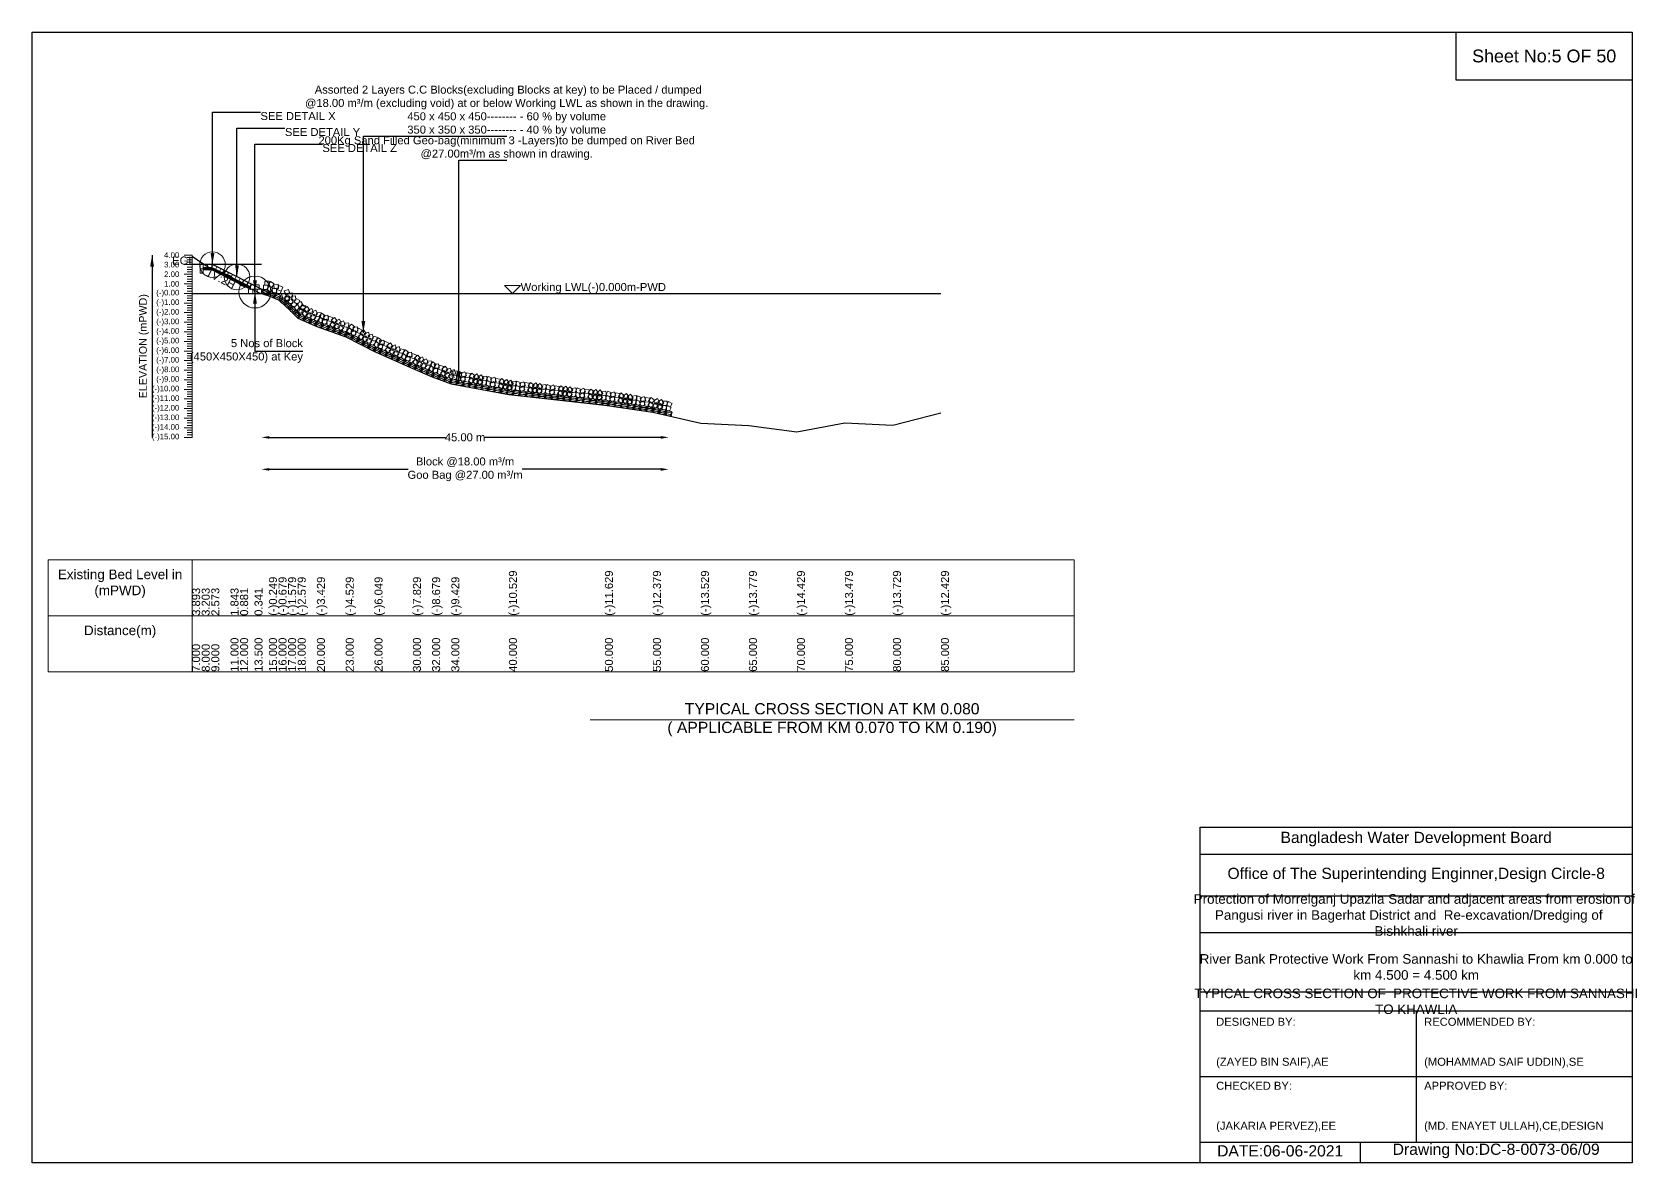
# Model space of a CAD drawing. Header units: inches. Extents: x 89000 to 845029, y -7071 to 0.
# Drawn here: x 160000 to 170029, y -7071 to 0 of the extents above; entities that cross this region are included whole.
import ezdxf

# ---------------------------------------------------------------- set-up
doc = ezdxf.new("R2010")
doc.units = ezdxf.units.IN
doc.header["$LTSCALE"] = 7
doc.header["$MEASUREMENT"] = 0
for name, color, linetype, lineweight in [('Cross section Data Border', 7, 'Continuous', 9), ('Cross Section Labels', 7, 'Continuous', 9), ('Existing_Bed_Level for Xsection', 7, 'Continuous', 25), ('Long Section Labels', 7, 'Continuous', 9)]:
    doc.layers.add(name, color=color, linetype=linetype, lineweight=lineweight)
doc.styles.get("Standard").update_dxf_attribs({"font": 'arial.ttf'})
doc.dimstyles.new('Appron Lebeling Style', dxfattribs={"dimtxt": 50, "dimasz": 50, "dimexe": 0.18, "dimexo": 0.0625, "dimgap": 0.09, "dimtad": 0, "dimtih": 1, "dimtoh": 1, "dimdec": 4, "dimzin": 0, "dimdsep": 46, "dimtxsty": 'Standard', "dimcen": 0.09, "dimse1": 1, "dimse2": 1, "dimadec": 0, "dimazin": 0, "dimtfac": 1, "dimtdec": 4, "dimtofl": 0, "dimtmove": 0, "dimatfit": 3, "dimfxl": 1, "dimtolj": 1, "dimtzin": 0, "dimarcsym": 0})
doc.dimstyles.get("Standard").update_dxf_attribs({"dimtxt": 0.18, "dimasz": 0.18, "dimexe": 0.18, "dimexo": 0.0625, "dimgap": 0.09, "dimtad": 0, "dimtih": 1, "dimtoh": 1, "dimdec": 4, "dimzin": 0, "dimdsep": 46, "dimtxsty": 'Standard', "dimcen": 0.09, "dimadec": 0, "dimazin": 0, "dimtfac": 1, "dimtdec": 4, "dimtofl": 0, "dimtmove": 0, "dimatfit": 3, "dimfxl": 1, "dimtolj": 1, "dimtzin": 0, "dimarcsym": 0})

# ---------------------------------------------------------------- blocks, each defined once
blk = doc.blocks.new('*D3')
at = {"layer": 'Cross Section Labels', "color": 0, "lineweight": -2, "transparency": 16777216}
for p, q in [((161483, -2534), (162583, -2534)), ((163929, -2534), (162830, -2534))]:
    blk.add_line(p, q, dxfattribs=at)
at = {"layer": 'Cross Section Labels', "color": 0, "transparency": 16777216}
for points in [[(161483, -2526), (161483, -2543), (161433, -2534)], [(163929, -2526), (163929, -2543), (163979, -2534)]]:
    blk.add_solid(points, dxfattribs=at)
at = {"layer": 'Defpoints', "color": 0, "transparency": 16777216}
for p in [(161433, -1634), (163979, -2400), (163979, -2534)]:
    blk.add_point(p, dxfattribs=at)
at = {"layer": 'Cross Section Labels', "color": 0, "transparency": 16777216, "insert": (162706, -2534), "char_height": 50, "attachment_point": 5}
blk.add_mtext('\\A1;45.00 m', dxfattribs=at)
blk = doc.blocks.new('*D4')
at = {"layer": 'Cross Section Labels', "color": 0, "lineweight": -2, "transparency": 16777216}
for p, q in [((161483, -2734), (162351, -2734)), ((163929, -2734), (163062, -2734))]:
    blk.add_line(p, q, dxfattribs=at)
at = {"layer": 'Cross Section Labels', "color": 0, "transparency": 16777216}
for points in [[(161483, -2726), (161483, -2743), (161433, -2734)], [(163929, -2726), (163929, -2743), (163979, -2734)]]:
    blk.add_solid(points, dxfattribs=at)
at = {"layer": 'Defpoints', "color": 0, "transparency": 16777216}
for p in [(161433, -1634), (163979, -2400), (163979, -2734)]:
    blk.add_point(p, dxfattribs=at)
at = {"layer": 'Cross Section Labels', "color": 0, "transparency": 16777216, "insert": (162706, -2734), "char_height": 50, "attachment_point": 5}
blk.add_mtext('\\A1;Block @18.00 m³/m ^JGoo Bag @27.00 m³/m ', dxfattribs=at)

msp = doc.modelspace()

# ---------------------------------------------------------------- linework, layer by layer
for points in [[(160000, 0), (170000, 0), (170000, -7071), (160000, -7071)], [(168900, 0), (170000, 0), (170000, -300), (168900, -300)]]:
    msp.add_lwpolyline(points, close=True)
for points in [[(167300, -7071), (167300, -4971), (170000, -4971)], [(167300, -5141), (170000, -5141)], [(167300, -5401), (170000, -5401)], [(167300, -5631), (170000, -5631)], [(167300, -6001), (170000, -6001)], [(167300, -6121), (170000, -6121)], [(168650, -6121), (168650, -6941)], [(167300, -6531), (170000, -6531)], [(167300, -6941), (170000, -6941)], [(168300, -6941), (168300, -7071)]]:
    msp.add_lwpolyline(points)
at = {"layer": 'Cross section Data Border'}
msp.add_lwpolyline([(160100, -3300), (166513.02296, -3300), (166513.02296, -4000), (160100, -4000)], close=True, dxfattribs=at)
for points in [[(161000, -3300), (161000, -4000)], [(160100, -3650), (166513.02296, -3650)]]:
    msp.add_lwpolyline(points, dxfattribs=at)
at = {"layer": 'Cross Section Labels'}
msp.add_lwpolyline([(163003.3125, -1634.26), (163053.3125, -1584.26), (162953.3125, -1584.26)], close=True, dxfattribs=at)
msp.add_lwpolyline([(163488, -4300), (165000, -4300), (166512, -4300)], dxfattribs=at)
for centre, radius in [((161127.3125, -1454.26), 80), ((161280.3125, -1530.76), 80), ((161392.8125, -1625.26), 100)]:
    msp.add_circle(centre, radius, dxfattribs=at)
at = {"layer": 'Existing_Bed_Level for Xsection'}
for points in [[(161000, -1400.68), (161060, -1442.08), (161120, -1479.88), (161240, -1523.68), (161300, -1581.4), (161390, -1613.8), (161420, -1630), (161480, -1649.2), (161540, -1675), (161600, -1729), (161660, -1789), (161780, -1840), (161960, -1906), (162140, -1997.2), (162380, -2104), (162500, -2155), (162620, -2200), (162980, -2266), (163580, -2332), (163880, -2377), (164180, -2446), (164480, -2461), (164780, -2500), (165080, -2443), (165380, -2458), (165680, -2380)], [(161433.3125, -1454.26), (161000, -1454.26)], [(161487.3125, -1634.26), (161131.11312, -1456.16031), (161127.3125, -1454.26), (161123.06328, -1454.26), (161069.06328, -1454.26)], [(161069.06328, -1472.26), (161123.06328, -1472.26), (161365.8125, -1593.63461)], [(161069.06328, -1478.26), (161121.64687, -1478.26), (161365.8125, -1600.34282)], [(161069.06328, -1484.26), (161120.23046, -1484.26), (161365.8125, -1607.05102)], [(161000, -1634.26), (165680, -1634.26)]]:
    msp.add_lwpolyline(points, dxfattribs=at)
at = {"layer": 'Long Section Labels'}
for points in [[(161000, -1394.26), (160950, -1394.26)], [(161000, -2534.26), (161000, -2474.26), (161000, -2414.26), (161000, -2354.26), (161000, -2294.26), (161000, -2234.26), (161000, -2174.26), (161000, -2114.26), (161000, -2054.26), (161000, -1994.26), (161000, -1934.26), (161000, -1874.26), (161000, -1814.26), (161000, -1754.26), (161000, -1694.26), (161000, -1634.26), (161000, -1574.26), (161000, -1514.26), (161000, -1454.26), (161000, -1394.26)], [(161000, -1454.26), (160950, -1454.26)], [(161000, -1409.26), (160970, -1409.26)], [(161000, -1424.26), (160970, -1424.26)], [(161000, -1439.26), (160970, -1439.26)], [(161000, -1469.26), (160970, -1469.26)], [(161000, -1484.26), (160970, -1484.26)], [(161000, -1499.26), (160970, -1499.26)], [(161000, -1514.26), (160950, -1514.26)], [(161000, -1574.26), (160950, -1574.26)], [(161000, -1529.26), (160970, -1529.26)], [(161000, -1544.26), (160970, -1544.26)], [(161000, -1559.26), (160970, -1559.26)], [(161000, -1589.26), (160970, -1589.26)], [(161000, -1604.26), (160970, -1604.26)], [(161000, -1634.26), (160950, -1634.26)], [(161000, -1694.26), (160950, -1694.26)], [(161000, -1619.26), (160970, -1619.26)], [(161000, -1649.26), (160970, -1649.26)], [(161000, -1664.26), (160970, -1664.26)], [(161000, -1679.26), (160970, -1679.26)], [(161000, -1754.26), (160950, -1754.26)], [(161000, -1709.26), (160970, -1709.26)], [(161000, -1724.26), (160970, -1724.26)], [(161000, -1739.26), (160970, -1739.26)], [(161000, -1769.26), (160970, -1769.26)], [(161000, -1784.26), (160970, -1784.26)], [(161000, -1799.26), (160970, -1799.26)], [(161000, -1814.26), (160950, -1814.26)], [(161000, -1874.26), (160950, -1874.26)], [(161000, -1829.26), (160970, -1829.26)], [(161000, -1844.26), (160970, -1844.26)], [(161000, -1859.26), (160970, -1859.26)], [(161000, -1889.26), (160970, -1889.26)], [(161000, -1904.26), (160970, -1904.26)], [(161000, -1934.26), (160950, -1934.26)], [(161000, -1994.26), (160950, -1994.26)], [(161000, -1919.26), (160970, -1919.26)], [(161000, -1949.26), (160970, -1949.26)], [(161000, -1964.26), (160970, -1964.26)], [(161000, -1979.26), (160970, -1979.26)], [(161000, -2054.26), (160950, -2054.26)], [(161000, -2009.26), (160970, -2009.26)], [(161000, -2024.26), (160970, -2024.26)], [(161000, -2039.26), (160970, -2039.26)], [(161000, -2069.26), (160970, -2069.26)], [(161000, -2084.26), (160970, -2084.26)], [(161000, -2099.26), (160970, -2099.26)], [(161000, -2114.26), (160950, -2114.26)], [(161000, -2174.26), (160950, -2174.26)], [(161000, -2129.26), (160970, -2129.26)], [(161000, -2144.26), (160970, -2144.26)], [(161000, -2159.26), (160970, -2159.26)], [(161000, -2189.26), (160970, -2189.26)], [(161000, -2204.26), (160970, -2204.26)], [(161000, -2234.26), (160950, -2234.26)], [(161000, -2294.26), (160950, -2294.26)], [(161000, -2219.26), (160970, -2219.26)], [(161000, -2249.26), (160970, -2249.26)], [(161000, -2264.26), (160970, -2264.26)], [(161000, -2279.26), (160970, -2279.26)], [(161000, -2354.26), (160950, -2354.26)], [(161000, -2309.26), (160970, -2309.26)], [(161000, -2324.26), (160970, -2324.26)], [(161000, -2339.26), (160970, -2339.26)], [(161000, -2369.26), (160970, -2369.26)], [(161000, -2384.26), (160970, -2384.26)], [(161000, -2399.26), (160970, -2399.26)], [(161000, -2414.26), (160950, -2414.26)], [(161000, -2474.26), (160950, -2474.26)], [(161000, -2429.26), (160970, -2429.26)], [(161000, -2444.26), (160970, -2444.26)], [(161000, -2459.26), (160970, -2459.26)], [(161000, -2489.26), (160970, -2489.26)], [(161000, -2504.26), (160970, -2504.26)], [(161000, -2534.26), (160950, -2534.26)], [(161000, -2519.26), (160970, -2519.26)]]:
    msp.add_lwpolyline(points, dxfattribs=at)
for points in [[(161069.06328, -1454.26), (161051.06328, -1454.26), (161051.06328, -1481.26), (161069.06328, -1481.26)], [(161069.06328, -1481.26), (161051.06328, -1481.26), (161051.06328, -1508.26), (161069.06328, -1508.26)], [(161096.06328, -1454.26), (161069.06328, -1454.26), (161069.06328, -1472.26), (161096.06328, -1472.26)], [(161123.06328, -1454.26), (161096.06328, -1454.26), (161096.06328, -1472.26), (161123.06328, -1472.26)], [(161155.26266, -1468.23508), (161131.11312, -1456.16031), (161123.06328, -1472.26), (161147.21281, -1484.33477)], [(161179.41219, -1480.30984), (161155.26266, -1468.23508), (161147.21281, -1484.33477), (161171.36234, -1496.40953)], [(161203.56172, -1492.38461), (161179.41219, -1480.30984), (161171.36234, -1496.40953), (161195.51188, -1508.4843)], [(161227.71126, -1504.45938), (161203.56172, -1492.38461), (161195.51188, -1508.4843), (161219.66141, -1520.55907)], [(161251.86079, -1516.53415), (161227.71126, -1504.45938), (161219.66141, -1520.55907), (161243.81095, -1532.63384)], [(161276.01033, -1528.60891), (161251.86079, -1516.53415), (161243.81095, -1532.63384), (161267.96048, -1544.7086)], [(161300.15986, -1540.68368), (161276.01033, -1528.60891), (161267.96048, -1544.7086), (161292.11002, -1556.78337)], [(161324.30939, -1552.75845), (161300.15986, -1540.68368), (161292.11002, -1556.78337), (161316.25955, -1568.85814)], [(161348.45893, -1564.83321), (161324.30939, -1552.75845), (161316.25955, -1568.85814), (161340.40908, -1580.9329)], [(161372.60846, -1576.90798), (161348.45893, -1564.83321), (161340.40908, -1580.9329), (161364.55862, -1593.00767)], [(161392.8125, -1580.26), (161365.8125, -1580.26), (161365.8125, -1607.26), (161392.8125, -1607.26)], [(161419.8125, -1580.26), (161392.8125, -1580.26), (161392.8125, -1607.26), (161419.8125, -1607.26)], [(161473.73922, -1583.53167), (161446.76994, -1582.24418), (161445.48245, -1609.21346), (161472.45173, -1610.50096)], [(161481.96817, -1557.81622), (161454.99888, -1556.52873), (161453.71139, -1583.49801), (161480.68068, -1584.7855)], [(161503.98391, -1600.55265), (161481.27742, -1585.94389), (161466.66867, -1608.65038), (161489.37515, -1623.25913)], [(161512.21285, -1574.8372), (161489.50637, -1560.22844), (161474.89761, -1582.93492), (161497.6041, -1597.54368)], [(161526.23133, -1601.0045), (161499.41561, -1604.15366), (161502.56478, -1630.96938), (161529.38049, -1627.82021)], [(161536.89707, -1576.20043), (161510.08136, -1579.3496), (161513.23052, -1606.16531), (161540.04624, -1603.01615)], [(161567.60278, -1594.77946), (161542.79871, -1584.11371), (161532.13296, -1608.91778), (161556.93703, -1619.58353)], [(161379.3125, -1607.26), (161352.3125, -1607.26), (161352.3125, -1634.26), (161379.3125, -1634.26)], [(161406.3125, -1607.26), (161379.3125, -1607.26), (161379.3125, -1634.26), (161406.3125, -1634.26)], [(161433.3125, -1607.26), (161406.3125, -1607.26), (161406.3125, -1634.26), (161433.3125, -1634.26)], [(161556.93703, -1619.58353), (161532.13296, -1608.91778), (161521.46721, -1633.72185), (161546.27128, -1644.3876)], [(161591.84775, -1655.66974), (161583.48318, -1629.99808), (161557.81152, -1638.36264), (161566.17609, -1664.0343)], [(161609.90979, -1635.6008), (161601.54523, -1609.92914), (161575.87357, -1618.2937), (161584.23813, -1643.96536)], [(161607.67602, -1650.89244), (161580.71278, -1652.30079), (161582.12113, -1679.26404), (161609.08438, -1677.85568)], [(161625.73807, -1630.8235), (161598.77483, -1632.23185), (161600.18318, -1659.19509), (161627.14642, -1657.78674)], [(161629.16349, -1695.90643), (161627.73366, -1668.94432), (161600.77155, -1670.37414), (161602.20137, -1697.33625)], [(161654.8894, -1698.13719), (161631.504, -1684.64188), (161618.0087, -1708.02727), (161641.39409, -1721.52258)], [(161647.22554, -1675.83749), (161645.79571, -1648.87537), (161618.8336, -1650.3052), (161620.26342, -1677.26731)], [(161673.98128, -1679.0453), (161650.59589, -1665.54999), (161637.10058, -1688.93539), (161660.48597, -1702.4307)], [(161673.98128, -1727.11915), (161660.48597, -1703.73376), (161637.10058, -1717.22907), (161650.59589, -1740.61446)], [(161693.07316, -1708.02727), (161679.57786, -1684.64188), (161656.19246, -1698.13719), (161669.68777, -1721.52258)], [(161691.17258, -1731.72996), (161665.09677, -1724.72623), (161658.09304, -1750.80203), (161684.16885, -1757.80576)], [(161698.26177, -1742.67507), (161673.41283, -1732.11427), (161662.85203, -1756.9632), (161687.70097, -1767.524)], [(161708.82256, -1717.82613), (161683.97363, -1707.26534), (161673.41283, -1732.11427), (161698.26177, -1742.67507)], [(161710.26447, -1712.63807), (161684.18866, -1705.63434), (161677.18493, -1731.71015), (161703.26074, -1738.71388)], [(161724.31233, -1763.0341), (161708.06, -1741.47344), (161686.49934, -1757.72577), (161702.75167, -1779.28642)], [(161734.87312, -1738.18517), (161718.6208, -1716.62451), (161697.06014, -1732.87683), (161713.31247, -1754.43749)], [(161737.72938, -1753.37285), (161712.68689, -1763.46612), (161722.78016, -1788.50861), (161747.82265, -1778.41534)], [(161748.29017, -1728.52392), (161723.24769, -1738.61719), (161733.34096, -1763.65967), (161758.38344, -1753.5664)], [(161772.67753, -1788.96214), (161762.56432, -1763.92771), (161737.52988, -1774.04091), (161747.64309, -1799.07535)], [(161783.23832, -1764.11321), (161773.12512, -1739.07877), (161748.09068, -1749.19198), (161758.20389, -1774.22642)], [(161795.2029, -1780.57627), (161768.46658, -1776.81206), (161764.70238, -1803.54838), (161791.4387, -1807.31259)], [(161805.7637, -1755.72733), (161779.02738, -1751.96313), (161775.26317, -1778.69945), (161801.99949, -1782.46365)], [(161821.69641, -1798.15376), (161799.61933, -1782.6102), (161784.07576, -1804.68728), (161806.15285, -1820.23085)], [(161830.99129, -1772.8041), (161808.9142, -1757.26054), (161793.37064, -1779.33762), (161815.44772, -1794.88119)], [(161839.23292, -1795.10892), (161812.62927, -1799.71822), (161817.23857, -1826.32188), (161843.84223, -1821.71257)], [(161848.5278, -1769.75926), (161821.92415, -1774.36856), (161826.53345, -1800.97221), (161853.1371, -1796.36291)], [(161870.90768, -1811.98288), (161845.55802, -1802.688), (161836.26314, -1828.03767), (161861.6128, -1837.33254)], [(161880.20255, -1786.63322), (161854.85289, -1777.33834), (161845.55802, -1802.688), (161870.90768, -1811.98288)], [(161907.24618, -1805.65331), (161889.92777, -1784.93925), (161869.2137, -1802.25767), (161886.53212, -1822.97173)], [(161920.15921, -1795.32806), (161895.65731, -1806.67076), (161907, -1831.17266), (161931.5019, -1819.82997)], [(161956.8568, -1829.11057), (161945.4946, -1804.61771), (161921.00173, -1815.97991), (161932.36393, -1840.47277)], [(161897.95131, -1831.00297), (161880.63289, -1810.28891), (161859.91883, -1827.60733), (161877.23725, -1848.32139)], [(161910.86433, -1820.67773), (161886.36243, -1832.02042), (161897.70512, -1856.52232), (161922.20703, -1845.17963)], [(161947.56192, -1854.46023), (161936.19972, -1829.96737), (161911.70686, -1841.32957), (161923.06906, -1865.82243)], [(161969.63598, -1844.94964), (161942.74391, -1842.53785), (161940.33212, -1869.42991), (161967.22419, -1871.8417)], [(161978.93085, -1819.59998), (161952.03879, -1817.18819), (161949.627, -1844.08025), (161976.51906, -1846.49204)], [(162003.8903, -1868.10269), (161983.788, -1850.07777), (161965.76308, -1870.18006), (161985.86538, -1888.20498)], [(162016.09335, -1844.01773), (161995.99105, -1825.9928), (161977.96613, -1846.0951), (161998.06843, -1864.12002)], [(162021.66286, -1867.13503), (161994.70226, -1868.59322), (161996.16045, -1895.55382), (162023.12105, -1894.09563)], [(162033.86591, -1843.05007), (162006.90531, -1844.50826), (162008.3635, -1871.46885), (162035.3241, -1870.01066)], [(162051.14063, -1887.60652), (162027.05566, -1875.40347), (162014.85261, -1899.48843), (162038.93758, -1911.69148)], [(162063.34368, -1863.52155), (162039.25871, -1851.3185), (162027.05566, -1875.40347), (162051.14063, -1887.60652)], [(162075.76759, -1909.66632), (162060.99738, -1887.06453), (162038.39559, -1901.83473), (162053.16579, -1924.43652)], [(162087.97064, -1885.58135), (162073.20043, -1862.97956), (162050.59864, -1877.74976), (162065.36884, -1900.35156)], [(162089.80219, -1900.92637), (162064.13935, -1909.31794), (162072.53092, -1934.98078), (162098.19376, -1926.58921)], [(162102.00524, -1876.8414), (162076.3424, -1885.23297), (162084.73396, -1910.89581), (162110.39681, -1902.50425)], [(162134.48865, -1914.69374), (162126.07665, -1889.03758), (162100.42049, -1897.44958), (162108.83249, -1923.10574)], [(162157.52557, -1907.83696), (162131.10179, -1902.28867), (162125.5535, -1928.71245), (162151.97728, -1934.26075)], [(162122.2856, -1938.7787), (162113.8736, -1913.12255), (162088.21744, -1921.53455), (162096.62944, -1947.1907)], [(162145.32253, -1931.92193), (162118.89874, -1926.37364), (162113.35045, -1952.79742), (162139.77423, -1958.34571)], [(162172.48506, -1953.52404), (162152.38277, -1935.49912), (162134.35784, -1955.60141), (162154.46014, -1973.62633)], [(162184.68811, -1929.43907), (162164.58582, -1911.41415), (162146.56089, -1931.51644), (162166.66319, -1949.54136)], [(162187.95044, -1950.08698), (162161.0972, -1952.8983), (162163.90851, -1979.75154), (162190.76175, -1976.94022)], [(162198.92762, -1925.41916), (162172.07438, -1928.23047), (162174.8857, -1955.08371), (162201.73894, -1952.2724)], [(162218.4198, -1969.05112), (162193.75198, -1958.07394), (162182.7748, -1982.74176), (162207.44262, -1993.71894)], [(162229.39698, -1944.3833), (162204.72916, -1933.40611), (162193.75198, -1958.07394), (162218.4198, -1969.05112)], [(162244.12431, -1989.84536), (162228.23686, -1968.01444), (162206.40594, -1983.90188), (162222.29339, -2005.7328)], [(162255.10149, -1965.17754), (162239.21404, -1943.34662), (162217.38312, -1959.23406), (162233.27057, -1981.06498)], [(162257.70193, -1980.41111), (162232.49325, -1990.08182), (162242.16396, -2015.2905), (162267.37264, -2005.61979)], [(162268.67911, -1955.74329), (162243.47043, -1965.414), (162253.14114, -1990.62267), (162278.34982, -1980.95196)], [(162292.04664, -2016.58308), (162282.35586, -1991.38211), (162257.15489, -2001.07289), (162266.84568, -2026.27386)], [(162303.02382, -1991.91525), (162293.33304, -1966.71429), (162268.13208, -1976.40507), (162277.82286, -2001.60603)], [(162314.70986, -2008.57719), (162288.04062, -2004.3639), (162283.82733, -2031.03314), (162310.49657, -2035.24643)], [(162325.68704, -1983.90937), (162299.0178, -1979.69608), (162294.80451, -2006.36531), (162321.47375, -2010.57861)], [(162353.90091, -2004.11906), (162332.91814, -1987.12721), (162315.92628, -2008.10998), (162336.90906, -2025.10184)], [(162371.60238, -2002.25943), (162344.74914, -2005.07074), (162347.56046, -2031.92398), (162374.4137, -2029.11267)], [(162342.92373, -2028.78689), (162321.94095, -2011.79503), (162304.9491, -2032.77781), (162325.93188, -2049.76966)], [(162360.6252, -2026.92725), (162333.77196, -2029.73856), (162336.58328, -2056.5918), (162363.43652, -2053.78049)], [(162391.09456, -2045.89139), (162366.42674, -2034.91421), (162355.44956, -2059.58203), (162380.11738, -2070.55921)], [(162402.07174, -2021.22356), (162377.40392, -2010.24638), (162366.42674, -2034.91421), (162391.09456, -2045.89139)], [(162416.16636, -2066.07206), (162399.91403, -2044.51141), (162378.35338, -2060.76373), (162394.6057, -2082.32439)], [(162426.72716, -2041.22313), (162410.47483, -2019.66247), (162388.91417, -2035.91479), (162405.1665, -2057.47545)], [(162429.58341, -2056.41082), (162404.54093, -2066.50409), (162414.6342, -2091.54657), (162439.67668, -2081.4533)], [(162440.14421, -2031.56188), (162415.10172, -2041.65515), (162425.19499, -2066.69763), (162450.23747, -2056.60437)], [(162464.53156, -2092.00011), (162454.41835, -2066.96567), (162429.38391, -2077.07888), (162439.49712, -2102.11331)], [(162475.09236, -2067.15117), (162464.97915, -2042.11673), (162439.94471, -2052.22994), (162450.05792, -2077.26438)], [(162487.05693, -2083.61423), (162460.32061, -2079.85003), (162456.55641, -2106.58635), (162483.29273, -2110.35055)], [(162497.61773, -2058.7653), (162470.88141, -2055.00109), (162467.11721, -2081.73741), (162493.85353, -2085.50162)], [(162515.60668, -2103.3466), (162494.34112, -2086.71001), (162477.70453, -2107.97557), (162498.97009, -2124.61216)], [(162526.16748, -2078.49767), (162504.90192, -2061.86108), (162488.26533, -2083.12663), (162509.53089, -2099.76322)], [(162530.92496, -2099.80584), (162504.28826, -2104.22013), (162508.70254, -2130.85683), (162535.33925, -2126.44255)], [(162540.40529, -2074.52495), (162513.76859, -2078.93924), (162518.18288, -2105.57594), (162544.81958, -2101.16166)], [(162571.95558, -2091.6305), (162546.6747, -2082.15017), (162537.19436, -2107.43106), (162562.47525, -2116.91139)], [(162598.85915, -2110.8482), (162581.69295, -2090.00782), (162560.85257, -2107.17403), (162578.01877, -2128.01441)], [(162611.84747, -2100.61783), (162587.26313, -2111.78072), (162598.42602, -2136.36506), (162623.01037, -2125.20217)], [(162562.47525, -2116.91139), (162537.19436, -2107.43106), (162527.71403, -2132.71195), (162552.99492, -2142.19228)], [(162589.37882, -2136.12909), (162572.21261, -2115.28871), (162551.37224, -2132.45492), (162568.53844, -2153.29529)], [(162602.36714, -2125.89872), (162577.7828, -2137.06161), (162588.94569, -2161.64595), (162613.53003, -2150.48306)], [(162638.81626, -2159.94916), (162627.63379, -2135.37371), (162603.05835, -2146.55618), (162614.24081, -2171.13162)], [(162648.29659, -2134.66827), (162637.11413, -2110.09283), (162612.53868, -2121.27529), (162623.72115, -2145.85074)], [(162651.59616, -2144.14606), (162624.68398, -2146.32206), (162626.85999, -2173.23423), (162653.77216, -2171.05823)], [(162656.46501, -2117.58868), (162629.55284, -2119.76469), (162631.72884, -2146.67686), (162658.64101, -2144.50085)], [(162683.77114, -2157.15471), (162659.38116, -2145.57331), (162647.79976, -2169.96329), (162672.18974, -2181.54469)], [(162688.63999, -2130.59733), (162664.25001, -2119.01593), (162652.66861, -2143.40591), (162677.05859, -2154.98731)], [(162700.53898, -2151.18479), (162675.09977, -2160.2317), (162684.14668, -2185.67091), (162709.58589, -2176.624)], [(162705.40783, -2124.62742), (162679.96862, -2133.67432), (162689.01553, -2159.11353), (162714.45474, -2150.06663)], [(162734.61332, -2162.45244), (162708.05594, -2157.58359), (162703.18709, -2184.14097), (162729.74447, -2189.00982)], [(162739.48217, -2135.89506), (162712.92479, -2131.02621), (162708.05594, -2157.58359), (162734.61332, -2162.45244)], [(162764.48675, -2176.61931), (162743.91134, -2159.13639), (162726.42842, -2179.7118), (162747.00382, -2197.19472)], [(162769.3556, -2150.06194), (162748.78019, -2132.57901), (162731.29727, -2153.15442), (162751.87268, -2170.63734)], [(162775.46523, -2164.25688), (162753.23743, -2179.58413), (162768.56468, -2201.81194), (162790.79249, -2186.48468)], [(162780.33409, -2137.6995), (162758.10628, -2153.02676), (162773.43353, -2175.25456), (162795.66134, -2159.92731)], [(162817.35261, -2191.33858), (162802.00766, -2169.12299), (162779.79206, -2184.46794), (162795.13701, -2206.68353)], [(162822.22146, -2164.78121), (162806.87651, -2142.56561), (162784.66092, -2157.91056), (162800.00587, -2180.12616)], [(162837.4978, -2178.22803), (162810.58562, -2180.40403), (162812.76163, -2207.3162), (162839.6738, -2205.1402)], [(162842.36665, -2151.67065), (162815.45448, -2153.84665), (162817.63048, -2180.75882), (162844.54265, -2178.58282)], [(162869.67278, -2191.23667), (162845.2828, -2179.65528), (162833.7014, -2204.04526), (162858.09138, -2215.62666)], [(162874.54163, -2164.6793), (162850.15165, -2153.0979), (162838.57025, -2177.48788), (162862.96023, -2189.06928)], [(162886.44062, -2185.26676), (162861.00141, -2194.31367), (162870.04831, -2219.75288), (162895.48753, -2210.70597)], [(162891.30947, -2158.70938), (162865.87026, -2167.75629), (162874.91717, -2193.1955), (162900.35638, -2184.14859)], [(162920.51496, -2196.53441), (162893.95758, -2191.66556), (162889.08873, -2218.22293), (162915.64611, -2223.09179)], [(162925.38381, -2169.97703), (162898.82643, -2165.10818), (162893.95758, -2191.66556), (162920.51496, -2196.53441)], [(162950.38839, -2210.70128), (162929.81298, -2193.21836), (162912.33005, -2213.79377), (162932.90546, -2231.27669)], [(162955.25724, -2184.1439), (162934.68183, -2166.66098), (162917.19891, -2187.23639), (162937.77432, -2204.71931)], [(162961.36687, -2198.33885), (162939.13907, -2213.6661), (162954.46632, -2235.89391), (162976.69413, -2220.56665)], [(162966.23573, -2171.78147), (162944.00792, -2187.10872), (162959.33517, -2209.33653), (162981.56298, -2194.00927)], [(163003.25424, -2225.42055), (162987.9093, -2203.20496), (162965.6937, -2218.54991), (162981.03865, -2240.7655)], [(163008.1231, -2198.86317), (162992.77815, -2176.64758), (162970.56256, -2191.99253), (162985.90751, -2214.20812)], [(163022.39043, -2182.49837), (162995.70354, -2186.59834), (162999.80351, -2213.28524), (163026.4904, -2209.18527)], [(163055.41531, -2193.16664), (163030.25773, -2183.36378), (163020.45487, -2208.52136), (163045.61245, -2218.32422)], [(163071.71196, -2186.00986), (163046.98687, -2196.85744), (163057.83445, -2221.58253), (163082.55954, -2210.73494)], [(163106.50648, -2194.80542), (163079.66836, -2191.85323), (163076.71617, -2218.69135), (163103.55428, -2221.64354)], [(163137.31877, -2206.79395), (163115.54281, -2190.83125), (163099.58011, -2212.60721), (163121.35607, -2228.5699)], [(163147.38263, -2193.67619), (163126.31098, -2210.5577), (163143.19249, -2231.62935), (163164.26414, -2214.74784)], [(163191.10392, -2217.68492), (163174.20563, -2196.62672), (163153.14743, -2213.525), (163170.04572, -2234.58321)], [(163210.25725, -2203.16372), (163183.57036, -2207.26369), (163187.67033, -2233.95059), (163214.35722, -2229.85062)], [(163243.28213, -2213.83199), (163218.12455, -2204.02913), (163208.32169, -2229.18671), (163233.47927, -2238.98957)], [(163019.43824, -2209.33649), (162992.75135, -2213.43646), (162996.85132, -2240.12335), (163023.53821, -2236.02338)], [(163052.46312, -2220.00476), (163027.30553, -2210.20189), (163017.50267, -2235.35947), (163042.66025, -2245.16234)], [(163068.75976, -2212.84797), (163044.03468, -2223.69556), (163054.88226, -2248.42064), (163079.60735, -2237.57306)], [(163103.55428, -2221.64354), (163076.71617, -2218.69135), (163073.76397, -2245.52946), (163100.60209, -2248.48166)], [(163134.36657, -2233.63206), (163112.59062, -2217.66937), (163096.62792, -2239.44532), (163118.40388, -2255.40802)], [(163144.43044, -2220.51431), (163123.35878, -2237.39582), (163140.24029, -2258.46747), (163161.31195, -2241.58596)], [(163188.15173, -2244.52304), (163171.25344, -2223.46484), (163150.19524, -2240.36312), (163167.09352, -2261.42132)], [(163207.30506, -2230.00184), (163180.61817, -2234.10181), (163184.71814, -2260.7887), (163211.40503, -2256.68873)], [(163240.32994, -2240.67011), (163215.17236, -2230.86724), (163205.3695, -2256.02483), (163230.52708, -2265.82769)], [(163256.62659, -2233.51332), (163231.9015, -2244.36091), (163242.74908, -2269.08599), (163267.47417, -2258.23841)], [(163259.57878, -2206.67521), (163234.85369, -2217.52279), (163245.70128, -2242.24788), (163270.42636, -2231.40029)], [(163291.42111, -2242.30889), (163264.58299, -2239.3567), (163261.6308, -2266.19481), (163288.46891, -2269.14701)], [(163294.3733, -2215.47077), (163267.53518, -2212.51858), (163264.58299, -2239.3567), (163291.42111, -2242.30889)], [(163322.2334, -2254.29741), (163300.45744, -2238.33472), (163284.49474, -2260.11068), (163306.2707, -2276.07337)], [(163325.18559, -2227.4593), (163303.40963, -2211.4966), (163287.44694, -2233.27256), (163309.22289, -2249.23525)], [(163332.29726, -2241.17966), (163311.22561, -2258.06117), (163328.10712, -2279.13282), (163349.17877, -2262.25131)], [(163335.24945, -2214.34154), (163314.1778, -2231.22305), (163331.05931, -2252.2947), (163352.13096, -2235.41319)], [(163376.01855, -2265.18839), (163359.12026, -2244.13019), (163338.06206, -2261.02847), (163354.96035, -2282.08668)], [(163378.97074, -2238.35027), (163362.07246, -2217.29207), (163341.01425, -2234.19035), (163357.91254, -2255.24856)], [(163395.17188, -2250.66719), (163368.48499, -2254.76716), (163372.58496, -2281.45406), (163399.27185, -2277.35408)], [(163398.12408, -2223.82907), (163371.43718, -2227.92904), (163375.53715, -2254.61594), (163402.22405, -2250.51597)], [(163428.19676, -2261.33546), (163403.03918, -2251.53259), (163393.23632, -2276.69018), (163418.3939, -2286.49304)], [(163431.14896, -2234.49734), (163405.99137, -2224.69448), (163396.18851, -2249.85206), (163421.34609, -2259.65492)], [(163444.49341, -2254.17867), (163419.76832, -2265.02626), (163430.61591, -2289.75134), (163455.34099, -2278.90376)], [(163447.4456, -2227.34056), (163422.72052, -2238.18814), (163433.5681, -2262.91323), (163458.29319, -2252.06565)], [(163479.28793, -2262.97424), (163452.44981, -2260.02205), (163449.49762, -2286.86016), (163476.33574, -2289.81236)], [(163482.24012, -2236.13612), (163455.40201, -2233.18393), (163452.44981, -2260.02205), (163479.28793, -2262.97424)], [(163510.10022, -2274.96277), (163488.32426, -2259.00007), (163472.36157, -2280.77603), (163494.13752, -2296.73872)], [(163513.05241, -2248.12465), (163491.27646, -2232.16195), (163475.31376, -2253.93791), (163497.08972, -2269.9006)], [(163520.16408, -2261.84501), (163499.09243, -2278.72652), (163515.97394, -2299.79817), (163537.04559, -2282.91666)], [(163523.11628, -2235.00689), (163502.04462, -2251.8884), (163518.92613, -2272.96005), (163539.99779, -2256.07854)], [(163563.88537, -2285.85374), (163546.98709, -2264.79554), (163525.92888, -2281.69382), (163542.82717, -2302.75203)], [(163566.83757, -2259.01562), (163549.93928, -2237.95742), (163528.88108, -2254.8557), (163545.77936, -2275.91391)], [(163583.03871, -2271.33254), (163556.35181, -2275.43251), (163560.45179, -2302.11941), (163587.13868, -2298.01944)], [(163585.9909, -2244.49443), (163559.30401, -2248.5944), (163563.40398, -2275.28129), (163590.09087, -2271.18132)], [(163618.00168, -2283.4575), (163593.249, -2272.67302), (163582.46452, -2297.42569), (163607.21719, -2308.21018)], [(163622.00687, -2256.75622), (163597.2542, -2245.97174), (163586.46971, -2270.72441), (163611.22239, -2281.5089)], [(163634.56713, -2276.94705), (163609.43463, -2286.81404), (163619.30163, -2311.94654), (163644.43413, -2302.07954)], [(163638.57232, -2250.24576), (163613.43983, -2260.11276), (163623.30682, -2285.24526), (163648.43932, -2275.37826)], [(163668.9889, -2287.10394), (163642.28762, -2283.09875), (163638.28243, -2309.80003), (163664.98371, -2313.80522)], [(163672.99409, -2260.40266), (163646.29281, -2256.39747), (163642.28762, -2283.09875), (163668.9889, -2287.10394)], [(163699.30597, -2300.29474), (163678.17451, -2283.48815), (163661.36792, -2304.61961), (163682.49938, -2321.4262)], [(163703.31116, -2273.59346), (163682.1797, -2256.78687), (163665.37311, -2277.91833), (163686.50457, -2294.72492)], [(163709.87784, -2287.58284), (163688.1587, -2303.62275), (163704.19861, -2325.3419), (163725.91775, -2309.30198)], [(163713.88303, -2260.88156), (163692.16389, -2276.92147), (163708.2038, -2298.64062), (163729.92295, -2282.6007)], [(163752.62129, -2313.29214), (163736.56409, -2291.58578), (163714.85772, -2307.64298), (163730.91493, -2329.34934)], [(163756.62648, -2286.59086), (163740.56928, -2264.8845), (163718.86292, -2280.9417), (163734.92012, -2302.64806)], [(163772.33079, -2299.53529), (163745.50332, -2302.58275), (163748.55079, -2329.41022), (163775.37825, -2326.36275)], [(163776.33598, -2272.83401), (163749.50852, -2275.88147), (163752.55598, -2302.70894), (163779.38345, -2299.66147)], [(163804.91065, -2311.49385), (163780.15797, -2300.70937), (163769.37349, -2325.46204), (163794.12616, -2336.24652)], [(163808.91584, -2284.79257), (163784.16317, -2274.00808), (163773.37868, -2298.76076), (163798.13136, -2309.54524)], [(163821.4761, -2304.98339), (163796.34361, -2314.85039), (163806.2106, -2339.98288), (163831.3431, -2330.11589)], [(163825.48129, -2278.28211), (163800.3488, -2288.14911), (163810.21579, -2313.2816), (163835.34829, -2303.41461)], [(163859.90306, -2288.439), (163833.20178, -2284.43381), (163829.19659, -2311.13509), (163855.89787, -2315.14029)], [(163890.22013, -2301.62981), (163869.08867, -2284.82322), (163852.28208, -2305.95468), (163873.41354, -2322.76126)], [(163907.5214, -2290.78321), (163884.63021, -2305.10079), (163898.94778, -2327.99198), (163921.83898, -2313.6744)], [(163948.15538, -2319.71158), (163933.81958, -2296.83179), (163910.93979, -2311.16759), (163925.27559, -2334.04738)], [(163855.89787, -2315.14029), (163829.19659, -2311.13509), (163825.1914, -2337.83637), (163851.89268, -2341.84157)], [(163886.21494, -2328.33109), (163865.08348, -2311.5245), (163848.27689, -2332.65596), (163869.40835, -2349.46255)], [(163901.46942, -2317.0962), (163878.57822, -2331.41378), (163892.8958, -2354.30497), (163915.78699, -2339.9874)], [(163942.10339, -2346.02457), (163927.76759, -2323.14478), (163904.8878, -2337.48058), (163919.2236, -2360.36037)], [(163962.8149, -2333.8283), (163935.83233, -2334.79825), (163936.80227, -2361.78082), (163963.78484, -2360.81087)], [(163968.86689, -2307.51531), (163941.88431, -2308.48526), (163942.85426, -2335.46783), (163969.83683, -2334.49788)], [(163994.37575, -2348.26323), (163970.52826, -2335.60238), (163957.8674, -2359.44986), (163981.71489, -2372.11072)], [(164000.42774, -2321.95024), (163976.58025, -2309.28939), (163963.91939, -2333.13687), (163987.76688, -2345.79773)]]:
    msp.add_lwpolyline(points, close=True, dxfattribs=at)
for centre, major_axis in [((161453.88486, -1635.4884), (19.01801, -6.08576)), ((161456.99357, -1625.77367), (19.01801, -6.08576)), ((161460.10229, -1616.05895), (19.01801, -6.08576)), ((161492.01376, -1648.81441), (18.34399, -7.88791)), ((161496.04304, -1639.44398), (18.34399, -7.88791)), ((161500.07232, -1630.07356), (18.34399, -7.88791)), ((161528.70173, -1664.59024), (18.34399, -7.88791)), ((161532.73101, -1655.21981), (18.34399, -7.88791)), ((161536.7603, -1645.84938), (18.34399, -7.88791)), ((161562.32445, -1688.23066), (14.8421, -13.35789)), ((161569.14789, -1680.64906), (14.8421, -13.35789)), ((161575.97133, -1673.06746), (14.8421, -13.35789)), ((161592.00865, -1714.94644), (14.8421, -13.35789)), ((161598.83209, -1707.36484), (14.8421, -13.35789)), ((161605.65553, -1699.78324), (14.8421, -13.35789)), ((161620.99735, -1742.78486), (14.11951, -14.11951)), ((161628.20984, -1735.57237), (14.11951, -14.11951)), ((161635.42233, -1728.35988), (14.11951, -14.11951)), ((161649.23637, -1771.02388), (14.11951, -14.11951)), ((161656.44886, -1763.81139), (14.11951, -14.11951)), ((161663.66134, -1756.5989), (14.11951, -14.11951)), ((161680.04612, -1791.97811), (18.37717, -7.8103)), ((161684.03575, -1782.59074), (18.37717, -7.8103)), ((161688.02539, -1773.20336), (18.37717, -7.8103)), ((161716.80045, -1807.59871), (18.37717, -7.8103)), ((161720.79009, -1798.21133), (18.37717, -7.8103)), ((161724.77972, -1788.82396), (18.37717, -7.8103)), ((161757.54442, -1813.83192), (18.37717, -7.8103)), ((161761.53406, -1804.44455), (18.37717, -7.8103)), ((161753.55479, -1823.2193), (18.37717, -7.8103)), ((161790.23755, -1838.32174), (18.74748, -6.87408)), ((161793.74894, -1828.7452), (18.74748, -6.87408)), ((161797.26034, -1819.16866), (18.74748, -6.87408)), ((161827.73251, -1852.06989), (18.74748, -6.87408)), ((161831.24391, -1842.49336), (18.74748, -6.87408)), ((161834.7553, -1832.91682), (18.74748, -6.87408)), ((161865.22747, -1865.81805), (18.74748, -6.87408)), ((161868.73887, -1856.24151), (18.74748, -6.87408)), ((161872.25027, -1846.66497), (18.74748, -6.87408)), ((161902.72244, -1879.5662), (18.74748, -6.87408)), ((161906.23384, -1869.98966), (18.74748, -6.87408)), ((161909.74523, -1860.41313), (18.74748, -6.87408)), ((161940.2174, -1893.31436), (18.74748, -6.87408)), ((161943.7288, -1883.73782), (18.74748, -6.87408)), ((161947.2402, -1874.16128), (18.74748, -6.87408)), ((161977.46561, -1909.13198), (17.81217, -9.02483)), ((161982.07565, -1900.03322), (17.81217, -9.02483)), ((161986.68569, -1890.93445), (17.81217, -9.02483)), ((162022.31003, -1908.98412), (17.81217, -9.02483)), ((162013.08995, -1927.18165), (17.81217, -9.02483)), ((162017.69999, -1918.08288), (17.81217, -9.02483)), ((162048.71429, -1945.23132), (17.81217, -9.02483)), ((162053.32433, -1936.13255), (17.81217, -9.02483)), ((162057.93437, -1927.03379), (17.81217, -9.02483)), ((162084.33863, -1963.28098), (17.81217, -9.02483)), ((162088.94867, -1954.18222), (17.81217, -9.02483)), ((162093.55872, -1945.08345), (17.81217, -9.02483)), ((162119.96297, -1981.33065), (17.81217, -9.02483)), ((162124.57302, -1972.23188), (17.81217, -9.02483)), ((162129.18306, -1963.13312), (17.81217, -9.02483)), ((162155.67719, -1998.59418), (18.24323, -8.11824)), ((162159.82413, -1989.27523), (18.24323, -8.11824)), ((162163.97106, -1979.95627), (18.24323, -8.11824)), ((162192.16365, -2014.83065), (18.24323, -8.11824)), ((162196.31058, -2005.5117), (18.24323, -8.11824)), ((162200.45752, -1996.19274), (18.24323, -8.11824)), ((162236.94397, -2012.42921), (18.24323, -8.11824)), ((162228.6501, -2031.06712), (18.24323, -8.11824)), ((162232.79703, -2021.74817), (18.24323, -8.11824)), ((162265.13655, -2047.30359), (18.24323, -8.11824)), ((162269.28348, -2037.98464), (18.24323, -8.11824)), ((162273.43042, -2028.66568), (18.24323, -8.11824)), ((162301.623, -2063.54006), (18.24323, -8.11824)), ((162305.76993, -2054.22111), (18.24323, -8.11824)), ((162309.91687, -2044.90215), (18.24323, -8.11824)), ((162338.10945, -2079.77653), (18.24323, -8.11824)), ((162342.25638, -2070.45758), (18.24323, -8.11824)), ((162346.40332, -2061.13862), (18.24323, -8.11824)), ((162374.5959, -2096.01301), (18.24323, -8.11824)), ((162378.74284, -2086.69405), (18.24323, -8.11824)), ((162382.88977, -2077.37509), (18.24323, -8.11824)), ((162411.21669, -2111.72561), (18.37717, -7.8103)), ((162415.20632, -2102.33823), (18.37717, -7.8103)), ((162419.19595, -2092.95086), (18.37717, -7.8103)), ((162455.95029, -2108.57145), (18.37717, -7.8103)), ((162447.97102, -2127.3462), (18.37717, -7.8103)), ((162451.96066, -2117.95882), (18.37717, -7.8103)), ((162484.72536, -2142.96679), (18.37717, -7.8103)), ((162488.71499, -2133.57942), (18.37717, -7.8103)), ((162492.70463, -2124.19204), (18.37717, -7.8103)), ((162521.61431, -2157.65857), (18.69662, -7.01123)), ((162525.19577, -2148.10801), (18.69662, -7.01123)), ((162528.77723, -2138.55745), (18.69662, -7.01123)), ((162559.00756, -2171.68103), (18.69662, -7.01123)), ((162562.58901, -2162.13047), (18.69662, -7.01123)), ((162566.17047, -2152.57992), (18.69662, -7.01123)), ((162596.4008, -2185.7035), (18.69662, -7.01123)), ((162599.98226, -2176.15294), (18.69662, -7.01123)), ((162603.56372, -2166.60238), (18.69662, -7.01123)), ((162633.52906, -2197.29533), (19.64066, -3.60079)), ((162635.3684, -2187.26254), (19.64066, -3.60079)), ((162637.20774, -2177.22975), (19.64066, -3.60079)), ((162672.81037, -2204.4969), (19.64066, -3.60079)), ((162674.64971, -2194.46411), (19.64066, -3.60079)), ((162676.48906, -2184.43133), (19.64066, -3.60079)), ((162712.09168, -2211.69847), (19.64066, -3.60079)), ((162713.93102, -2201.66569), (19.64066, -3.60079)), ((162715.77037, -2191.6329), (19.64066, -3.60079)), ((162753.21233, -2208.86726), (19.64066, -3.60079)), ((162755.05168, -2198.83447), (19.64066, -3.60079)), ((162794.33299, -2206.03605), (19.64066, -3.60079)), ((162833.6143, -2213.23762), (19.64066, -3.60079)), ((162751.37299, -2218.90005), (19.64066, -3.60079)), ((162790.6543, -2226.10162), (19.64066, -3.60079)), ((162792.49365, -2216.06884), (19.64066, -3.60079)), ((162829.93561, -2233.3032), (19.64066, -3.60079)), ((162831.77496, -2223.27041), (19.64066, -3.60079)), ((162869.21693, -2240.50477), (19.64066, -3.60079)), ((162871.05627, -2230.47198), (19.64066, -3.60079)), ((162872.89561, -2220.4392), (19.64066, -3.60079)), ((162908.49824, -2247.70634), (19.64066, -3.60079)), ((162910.33758, -2237.67356), (19.64066, -3.60079)), ((162912.17693, -2227.64077), (19.64066, -3.60079)), ((162947.77955, -2254.90792), (19.64066, -3.60079)), ((162949.61889, -2244.87513), (19.64066, -3.60079)), ((162951.45824, -2234.84234), (19.64066, -3.60079)), ((162986.76374, -2261.61325), (19.84828, -2.18331)), ((162987.87902, -2251.47441), (19.84828, -2.18331)), ((162988.99429, -2241.33556), (19.84828, -2.18331)), ((163026.4603, -2265.97987), (19.84828, -2.18331)), ((163027.57557, -2255.84103), (19.84828, -2.18331)), ((163028.69085, -2245.70218), (19.84828, -2.18331)), ((163066.15686, -2270.34649), (19.84828, -2.18331)), ((163067.27213, -2260.20765), (19.84828, -2.18331)), ((163068.3874, -2250.0688), (19.84828, -2.18331)), ((163105.85342, -2274.71311), (19.84828, -2.18331)), ((163106.96869, -2264.57427), (19.84828, -2.18331)), ((163108.08396, -2254.43542), (19.84828, -2.18331)), ((163145.54997, -2279.07973), (19.84828, -2.18331)), ((163146.66525, -2268.94089), (19.84828, -2.18331)), ((163147.78052, -2258.80205), (19.84828, -2.18331)), ((163185.24653, -2283.44636), (19.84828, -2.18331)), ((163186.36181, -2273.30751), (19.84828, -2.18331)), ((163187.47708, -2263.16867), (19.84828, -2.18331)), ((163224.94309, -2287.81298), (19.84828, -2.18331)), ((163226.05836, -2277.67413), (19.84828, -2.18331)), ((163227.17364, -2267.53529), (19.84828, -2.18331)), ((163264.63965, -2292.1796), (19.84828, -2.18331)), ((163265.75492, -2282.04075), (19.84828, -2.18331)), ((163266.87019, -2271.90191), (19.84828, -2.18331)), ((163304.33621, -2296.54622), (19.84828, -2.18331)), ((163305.45148, -2286.40738), (19.84828, -2.18331)), ((163306.56675, -2276.26853), (19.84828, -2.18331)), ((163344.03276, -2300.91284), (19.84828, -2.18331)), ((163345.14804, -2290.774), (19.84828, -2.18331)), ((163346.26331, -2280.63515), (19.84828, -2.18331)), ((163383.72932, -2305.27946), (19.84828, -2.18331)), ((163384.8446, -2295.14062), (19.84828, -2.18331)), ((163385.95987, -2285.00177), (19.84828, -2.18331)), ((163423.42588, -2309.64608), (19.84828, -2.18331)), ((163424.54115, -2299.50724), (19.84828, -2.18331)), ((163425.65643, -2289.3684), (19.84828, -2.18331)), ((163464.23771, -2303.87386), (19.84828, -2.18331)), ((163465.35298, -2293.73502), (19.84828, -2.18331)), ((163503.93427, -2308.24048), (19.84828, -2.18331)), ((163505.04954, -2298.10164), (19.84828, -2.18331)), ((163543.63083, -2312.6071), (19.84828, -2.18331)), ((163544.7461, -2302.46826), (19.84828, -2.18331)), ((163585.42872, -2307.02903), (19.74708, -2.96206)), ((163624.92288, -2312.95315), (19.74708, -2.96206)), ((163463.12244, -2314.01271), (19.84828, -2.18331)), ((163502.819, -2318.37933), (19.84828, -2.18331)), ((163542.51555, -2322.74595), (19.84828, -2.18331)), ((163582.40258, -2327.20333), (19.74708, -2.96206)), ((163583.91565, -2317.11618), (19.74708, -2.96206)), ((163621.89674, -2333.12745), (19.74708, -2.96206)), ((163623.40981, -2323.0403), (19.74708, -2.96206)), ((163661.3909, -2339.05158), (19.74708, -2.96206)), ((163662.90397, -2328.96443), (19.74708, -2.96206)), ((163664.41705, -2318.87728), (19.74708, -2.96206)), ((163700.88506, -2344.9757), (19.74708, -2.96206)), ((163702.39814, -2334.88855), (19.74708, -2.96206)), ((163703.91121, -2324.8014), (19.74708, -2.96206)), ((163740.37923, -2350.89983), (19.74708, -2.96206)), ((163741.8923, -2340.81268), (19.74708, -2.96206)), ((163743.40537, -2330.72553), (19.74708, -2.96206)), ((163779.87339, -2356.82395), (19.74708, -2.96206)), ((163781.38646, -2346.7368), (19.74708, -2.96206)), ((163782.89953, -2336.64965), (19.74708, -2.96206)), ((163819.36755, -2362.74808), (19.74708, -2.96206)), ((163820.88062, -2352.66093), (19.74708, -2.96206)), ((163822.3937, -2342.57378), (19.74708, -2.96206)), ((163858.86171, -2368.6722), (19.74708, -2.96206)), ((163860.37478, -2358.58505), (19.74708, -2.96206)), ((163861.88786, -2348.4979), (19.74708, -2.96206)), ((163898.48656, -2376.01875), (19.45992, -4.47578)), ((163900.77287, -2366.07829), (19.45992, -4.47578)), ((163903.05917, -2356.13783), (19.45992, -4.47578)), ((163937.4064, -2384.97031), (19.45992, -4.47578)), ((163939.6927, -2375.02985), (19.45992, -4.47578)), ((163941.97901, -2365.08939), (19.45992, -4.47578)), ((163976.32623, -2393.92188), (19.45992, -4.47578)), ((163978.61254, -2383.98141), (19.45992, -4.47578)), ((163980.89885, -2374.04095), (19.45992, -4.47578))]:
    msp.add_ellipse(centre, major_axis=major_axis, ratio=0.255, dxfattribs=at)

# ---------------------------------------------------------------- texts
at = {"attachment_point": 5}
for s, insert, char_height in [('Sheet No:5 OF 50', (169450, -150), 80), ('Bangladesh Water Development Board', (168650, -5046), 70), ('Office of The Superintending Enginner,Design Circle-8', (168650, -5271), 70)]:
    msp.add_mtext(s, dxfattribs=dict(at, insert=insert, char_height=char_height))
for s, insert, char_height, width, attachment_point in [('Protection of Morrelganj Upazila Sadar and adjacent areas from erosion of  Pangusi river in Bagerhat District and  Re-excavation/Dredging of     Bishkhali river', (168650, -5521), 60, 2800, 5), ('River Bank Protective Work From Sannashi to Khawlia From km 0.000 to km 4.500 = 4.500 km', (168650, -5846), 60, 2700, 5), ('TYPICAL CROSS SECTION OF  PROTECTIVE WORK FROM SANNASHI TO KHAWLIA', (168650, -6061), 59.5765532, 2800, 5), ('DESIGNED BY:^J^J^J(ZAYED BIN SAIF),AE', (167400, -6321), 50, 1400, 4), ('RECOMMENDED BY:^J^J^J(MOHAMMAD SAIF UDDIN),SE', (168700, -6321), 50, 1400, 4), ('CHECKED BY:^J^J^J(JAKARIA PERVEZ),EE', (167400, -6721), 50, 1400, 4), ('APPROVED BY:^J^J^J(MD. ENAYET ULLAH),CE,DESIGN', (168700, -6721), 50, 1400, 4), ('DATE:06-06-2021', (167800, -6996), 70, 1400, 5), ('Drawing No:DC-8-0073-06/09', (169150, -6996), 70, 2200, 5)]:
    msp.add_mtext(s, dxfattribs=dict(insert=insert, char_height=char_height, width=width, attachment_point=attachment_point))
at = {"layer": 'Cross section Data Border', "char_height": 60, "width": 800, "attachment_point": 5}
for s, insert in [('Existing Bed Level in (mPWD)', (160550, -3450)), ('Distance(m)', (160550, -3750))]:
    msp.add_mtext(s, dxfattribs=dict(at, insert=insert))
at = {"layer": 'Cross Section Labels'}
for s, insert, char_height, attachment_point in [(' Assorted 2 Layers C.C Blocks(excluding Blocks at key) to be Placed / dumped^J@18.00 m³/m (excluding void) at or below Working LWL as shown in the drawing.^J450 x 450 x 450-------- - 60 % by volume^J350 x 350 x 350-------- - 40 % by volume', (162965.99535, -650), 50, 8), ('SEE DETAIL X', (161427.3125, -500), 50, 1), ('SEE DETAIL Y', (161580.3125, -600), 50, 1), ('200Kg Sand Filled Geo-bag(minimum 3 -Layers)to be dumped on River Bed^J@27.00m³/m as shown in drawing.', (162965.99535, -800), 50, 8), ('SEE DETAIL Z', (161814.3125, -700), 50, 1), ('EGL', (161015.06328, -1454.26), 50, 9), ('Working LWL(-)0.000m-PWD', (163053.3125, -1634.26), 50, 7), ('5 Nos of Block ^J(450X450X450) at Key', (161692.8125, -1994.26), 50, 6), ('TYPICAL CROSS SECTION AT KM 0.080^J( APPLICABLE FROM KM 0.070 TO KM 0.190)', (165000, -4300), 70, 5)]:
    msp.add_mtext(s, dxfattribs=dict(at, insert=insert, char_height=char_height, attachment_point=attachment_point))
at = {"layer": 'Cross Section Labels', "insert": (161190.39609, -1519.34282), "char_height": 50, "attachment_point": 2, "rotation": 333.434948823}
msp.add_mtext('1V:2H', dxfattribs=at)
at = {"layer": 'Long Section Labels', "char_height": 35, "attachment_point": 6}
for s, insert in [('4.00', (160920, -1394.26)), ('3.00', (160920, -1454.26)), ('2.00', (160920, -1514.26)), ('1.00', (160920, -1574.26)), ('(-)0.00', (160920, -1634.26)), ('(-)1.00', (160920, -1694.26)), ('(-)2.00', (160920, -1754.26)), ('(-)3.00', (160920, -1814.26)), ('(-)4.00', (160920, -1874.26)), ('(-)5.00', (160920, -1934.26)), ('(-)6.00', (160920, -1994.26)), ('(-)7.00', (160920, -2054.26)), ('(-)8.00', (160920, -2114.26)), ('(-)9.00', (160920, -2174.26)), ('(-)10.00', (160920, -2234.26)), ('(-)11.00', (160920, -2294.26)), ('(-)12.00', (160920, -2354.26)), ('(-)13.00', (160920, -2414.26)), ('(-)14.00', (160920, -2474.26)), ('(-)15.00', (160920, -2534.26))]:
    msp.add_mtext(s, dxfattribs=dict(at, insert=insert))
at = {"layer": 'Long Section Labels', "rotation": 90}
for s, insert, char_height, attachment_point in [('ELEVATION (mPWD)', (160700, -1964.26), 48, 5), ('(-)0.249', (161480, -3650), 50, 1), ('(-)0.679', (161540, -3650), 50, 1), ('(-)1.579', (161600, -3650), 50, 1), ('(-)2.579', (161660, -3650), 50, 1), ('(-)3.429', (161780, -3650), 50, 1), ('(-)4.529', (161960, -3650), 50, 1), ('(-)6.049', (162140, -3650), 50, 1), ('(-)7.829', (162380, -3650), 50, 1), ('(-)8.679', (162500, -3650), 50, 1), ('(-)9.429', (162620, -3650), 50, 1), ('(-)10.529', (162980, -3650), 50, 1), ('(-)11.629', (163580, -3650), 50, 1), ('(-)12.379', (163880, -3650), 50, 1), ('(-)13.529', (164180, -3650), 50, 1), ('(-)13.779', (164480, -3650), 50, 1), ('(-)14.429', (164780, -3650), 50, 1), ('(-)13.479', (165080, -3650), 50, 1), ('(-)13.729', (165380, -3650), 50, 1), ('(-)12.429', (165680, -3650), 50, 1), ('3.893', (161000, -3650), 50, 1), ('3.203', (161060, -3650), 50, 1), ('2.573', (161120, -3650), 50, 1), ('1.843', (161240, -3650), 50, 1), ('0.881', (161300, -3650), 50, 1), ('0.341', (161390, -3650), 50, 1), ('11.000', (161240, -4000), 50, 1), ('12.000', (161300, -4000), 50, 1), ('13.500', (161390, -4000), 50, 1), ('15.000', (161480, -4000), 50, 1), ('16.000', (161540, -4000), 50, 1), ('17.000', (161600, -4000), 50, 1), ('18.000', (161660, -4000), 50, 1), ('20.000', (161780, -4000), 50, 1), ('23.000', (161960, -4000), 50, 1), ('26.000', (162140, -4000), 50, 1), ('30.000', (162380, -4000), 50, 1), ('32.000', (162500, -4000), 50, 1), ('34.000', (162620, -4000), 50, 1), ('40.000', (162980, -4000), 50, 1), ('50.000', (163580, -4000), 50, 1), ('55.000', (163880, -4000), 50, 1), ('60.000', (164180, -4000), 50, 1), ('65.000', (164480, -4000), 50, 1), ('70.000', (164780, -4000), 50, 1), ('75.000', (165080, -4000), 50, 1), ('80.000', (165380, -4000), 50, 1), ('85.000', (165680, -4000), 50, 1), ('7.000', (161000, -4000), 50, 1), ('8.000', (161060, -4000), 50, 1), ('9.000', (161120, -4000), 50, 1)]:
    msp.add_mtext(s, dxfattribs=dict(at, insert=insert, char_height=char_height, attachment_point=attachment_point))

# ---------------------------------------------------------------- dimensions: what is measured, and where the dimension line sits
at = {"layer": 'Cross Section Labels'}
for base, text, picture, middle in [((163979.39316, -2534.26), '45.00 m', '*D3', (162706.35283, -2534.26)), ((163979.39316, -2734.26), 'Block @18.00 m³/m ^JGoo Bag @27.00 m³/m ', '*D4', (162706.35283, -2734.26))]:
    dim = msp.add_linear_dim(base=base, p1=(161433.3125, -1634.26), p2=(163979.39316, -2399.86043), text=text, dimstyle='Appron Lebeling Style', dxfattribs=at)
    dim.commit()
    dim.dimension.update_dxf_attribs({"geometry": picture, "text_midpoint": middle})

# ---------------------------------------------------------------- leaders
at = {"layer": 'Cross Section Labels', "annotation_type": 0, "has_hookline": 1}
for points, hookline_direction, text_width in [([(161127.3125, -1454.26), (161127.3125, -500), (161427.2225, -500)], 0, 466.13233), ([(161280.3125, -1530.76), (161280.3125, -600), (161580.2225, -600)], 0, 466.03001), ([(161392.8125, -1625.26), (161392.8125, -700), (161814.2225, -700)], 0, 460.91405), ([(162070.32596, -1879.61031), (162070.32596, -650), (162965.90535, -650)], 0, 2510.77763), ([(162665.99535, -2198.28208), (162665.99535, -800), (162965.90535, -800)], 0, 2345.7367), ([(161392.8125, -1625.26), (161392.8125, -1994.26), (161692.9025, -1994.26)], 1, 701.90996)]:
    msp.add_leader(points, dimstyle='Standard', override={"dimasz": 72}, dxfattribs=dict(at, hookline_direction=hookline_direction, text_width=text_width))
at = {"layer": 'Long Section Labels'}
msp.add_leader([(160750, -1394.26), (160750, -2534.26)], dimstyle='Standard', override={"dimasz": 72}, dxfattribs=at)

doc.saveas('drawing.dxf')
